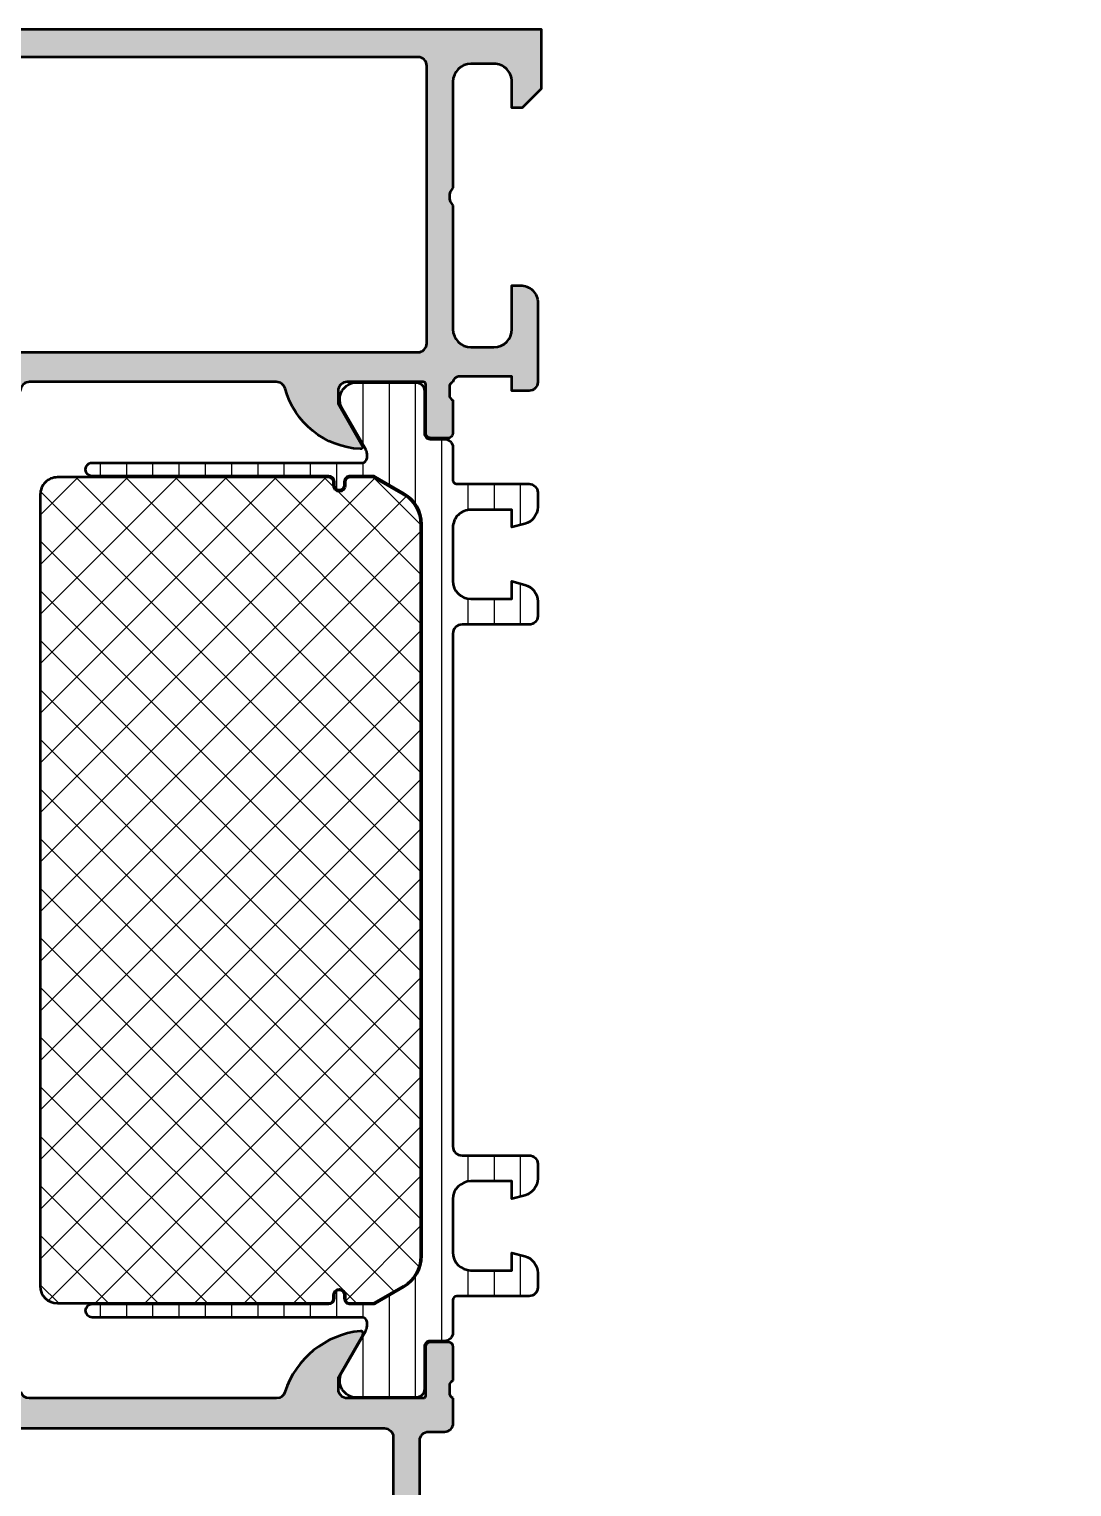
# Model space of a CAD drawing. Extents: x 0 to 104, y -75 to 90.
# Drawn here: x 45 to 104, y 7.5 to 90 of the extents above; entities that cross this region are included whole.
import ezdxf

# ---------------------------------------------------------------- set-up
doc = ezdxf.new("R2010")
doc.units = 0
for name, color, linetype, lineweight in [('0S-Alu contour', 7, 'Continuous', 50), ('0S-Alu hatch', 252, 'Continuous', 25), ('0S-Plastic contour', 254, 'Continuous', 50), ('0S-Plastic hatch', 253, 'Continuous', 25), ('0S-PT contour', 91, 'Continuous', 50), ('0S-PT hatch', 103, 'Continuous', 25)]:
    doc.layers.add(name, color=color, linetype=linetype, lineweight=lineweight)

# ---------------------------------------------------------------- blocks, each defined once
blk = doc.blocks.new('345120__8BE88446_4603_4A81_BF64_F04A07BE40B6_')
at = {"layer": '0S-Alu hatch'}
h = blk.add_hatch(color=256, dxfattribs=at)
edge = h.paths.add_edge_path()
edge.add_line((31.67997099145812, 86.990356104867), (31.67997099581958, 85.50999237061242))
edge.add_line((31.67997099581958, 85.50999237061242), (31.10827968118845, 85.50999237061242))
edge.add_line((31.10827968118845, 85.50999237061242), (30.02001982400351, 86.59825222779739))
edge.add_line((30.02001982400351, 86.59825222779739), (30.02001982400348, 89.97000000000693))
edge.add_line((30.02001982400348, 89.97000000000693), (73.97989012429647, 89.97000000000693))
edge.add_line((73.97989012429647, 89.97000000000693), (73.97989012429646, 86.59825222779735))
edge.add_line((73.97989012429646, 86.59825222779735), (72.89163026711152, 85.50999237061242))
edge.add_line((72.89163026711152, 85.50999237061242), (72.3199389524804, 85.50999237061242))
edge.add_line((72.3199389524804, 85.50999237061242), (72.31993895684182, 86.99035610492602))
edge.add_arc((71.29985255312634, 86.99035610490637), 1.020086403715495, 0, 90.00000000110388)
edge.add_line((71.29985255310669, 88.01044250862186), (69.99993870989258, 88.0104425060701))
edge.add_arc((69.99993871282219, 86.99039773155185), 1.020044774518268, 90.00000016455583, 180)
edge.add_line((68.97989393830392, 86.99039773155069), (68.97989393899283, 80.99793874939924))
edge.add_arc((69.52473327931207, 80.49000000000694), 0.7448836686985161, 137.0074343870427, 222.9925656129047)
edge.add_line((68.97989393899236, 79.9820612506151), (68.97989393780485, 72.99004876280635))
edge.add_arc((69.99994270196756, 72.9900487627875), 1.020048764162709, 180, 269.9999999989416)
edge.add_line((69.99994270194871, 71.96999999862479), (71.29985148293714, 71.96999999618171))
edge.add_arc((71.29985148183727, 72.99008747059112), 1.020087474409422, 270.0000000617766, 360)
edge.add_line((72.3199389562467, 72.9900874706065), (72.31993895245212, 75.47000000015996))
edge.add_line((72.31993895245212, 75.47000000015996), (72.79985148185257, 75.47000000383217))
edge.add_ellipse((72.79985148186188, 74.48991252944738), major_axis=(-0.9800874743847884, 0), ratio=1, start_angle=179.9992228764862, end_angle=270.00000000054416, ccw=False)
edge.add_line((73.77993895615651, 74.48989923616958), (73.7798779177553, 69.98997037782574))
edge.add_ellipse((73.29990865789794, 69.98997688835792), major_axis=(-0.4799692599015117, 0), ratio=1, start_angle=90.00043713352119, end_angle=179.9992228127059, ccw=False)
edge.add_line((73.29991231978464, 69.51000762847039), (72.31987791726523, 69.51000015257155))
edge.add_line((72.31987791726523, 69.51000015257155), (72.31987791726523, 70.30999542237024))
edge.add_line((72.31987791726523, 70.30999542237024), (69.29999066718885, 70.30999542237024))
edge.add_arc((69.29932459226721, 69.99068701525398), 0.3193091018291212, 89.88048161074074, 177.4669829319044)
edge.add_arc((69.07885245584929, 69.72260910771904), 0.2988950563274022, 109.2463596186808, 181.1249503750177)
edge.add_line((68.78001500930621, 69.71674095293399), (68.78001500930621, 69.26354615197259))
edge.add_arc((69.07888310494941, 69.2576860402454), 0.2989255417371355, 178.8767062948884, 250.6862095490474)
edge.add_line((68.98001600930621, 68.97558361752996), (68.98001600930621, 67.11013169971397))
edge.add_ellipse((68.7000160093062, 67.11013169971399), major_axis=(-0.2800000000000153, 0), ratio=1, start_angle=90.0000000000029, end_angle=180, ccw=False)
edge.add_line((68.70001600930621, 66.83013169971397), (67.72004169026347, 66.83013169971397))
edge.add_ellipse((67.72004169026344, 67.11013169971396), major_axis=(-0.2799999999999869, 0), ratio=1, start_angle=0, end_angle=90.0000000000058, ccw=False)
edge.add_line((67.44004169026346, 67.11013169971397), (67.44004169026346, 69.87012969971396))
edge.add_arc((67.30004186360404, 69.87012969971438), 0.1399998266594338, 0, 90.0000993481646)
edge.add_line((67.30004162085098, 70.0101295263736), (63.0000022254179, 70.01012207048461))
edge.add_arc((63.00000312705297, 69.49013495271107), 0.5199871177743064, 90.00009934839142, 180)
edge.add_line((62.48001600927866, 69.49013495271068), (62.48001600930646, 68.78476615347013))
edge.add_line((62.48001600930646, 68.78476615347013), (63.87062401519916, 66.376154523567))
edge.add_ellipse((63.7673257570782, 66.32526302328993), major_axis=(-0.1151541355370016, 0), ratio=1, start_angle=72.49705781586869, end_angle=206.2278826266063, ccw=False)
edge.add_ellipse((63.97793569554371, 70.8766649598084), major_axis=(-4.667671692939323, 0), ratio=1, start_angle=15.502268584955914, end_angle=86.98824850546038, ccw=False)
edge.add_arc((58.97899216622349, 69.49012207031932), 0.5200000000001354, 15.50226858495583, 90)
edge.add_line((58.97899216622349, 70.01012207031945), (45.02391231498487, 70.01012207031945))
edge.add_arc((45.02391231498488, 69.49012207031934), 0.520000000000124, 90.00000000000156, 163.4516360774313)
edge.add_ellipse((39.92092961992364, 71.00638100775052), major_axis=(-4.803483216037511, 0), ratio=1, start_angle=94.13517013455629, end_angle=163.4516360774271, ccw=False)
edge.add_ellipse((40.23549584066783, 66.32769717462214), major_axis=(-0.1167134431258173, 0), ratio=1, start_angle=-24.654444117911908, end_angle=105.8166947497568, ccw=False)
edge.add_line((40.12942197908753, 66.37638355563087), (41.51989775369079, 68.78476615347014))
edge.add_line((41.51989775369079, 68.78476615347014), (41.51989775371861, 69.49013495271149))
edge.add_arc((40.9999106359448, 69.49013495271159), 0.5199871177738089, 0, 90.0017281986327)
edge.add_line((40.99989495170011, 70.01012207024887), (36.69989836752585, 70.00999237054873))
edge.add_arc((36.69990259031192, 69.8699923706124), 0.1400000000000072, 90.00172819871355, 180)
edge.add_line((36.55990259031192, 69.86999237061242), (36.55990259031192, 67.10999437061241))
edge.add_ellipse((36.27990259031191, 67.10999437061243), major_axis=(-0.2800000000000082, 0), ratio=1, start_angle=90.00000000000148, end_angle=180, ccw=False)
edge.add_line((36.27990259031192, 66.82999437061241), (35.29992827126913, 66.82999437061241))
edge.add_ellipse((35.2999282712691, 67.10999437061238), major_axis=(-0.2799999999999727, 0), ratio=1, start_angle=0, end_angle=90.00000000000438, ccw=False)
edge.add_line((35.01992827126913, 67.10999437061238), (35.01992827126911, 68.97544628842836))
edge.add_arc((34.92106117562597, 69.25754871114384), 0.2989255417371608, 289.3137904509396, 361.1232937055175)
edge.add_line((35.21992927126914, 69.26340882287315), (35.21992927126913, 69.71660362383194))
edge.add_arc((34.92109182472629, 69.72247177861905), 0.2988950563272248, 358.875049624586, 430.7529149898744)
edge.add_arc((34.70055755761964, 69.9906246769466), 0.3193713814017359, 2.518832228248066, 90.114343316276)
edge.add_line((34.69992019900538, 70.30999542237024), (31.68003203103475, 70.30999542237024))
edge.add_line((31.68003203103475, 70.30999542237024), (31.68003203103475, 69.51000015257154))
edge.add_line((31.68003203103475, 69.51000015257154), (30.69999762853934, 69.5100076284704))
edge.add_ellipse((30.70000129042349, 69.98997688837935), major_axis=(-0.4799692599229102, 0), ratio=1, start_angle=0.0007771225759825029, end_angle=89.99956286678292, ccw=False)
edge.add_line((30.22003203054473, 69.98997037838893), (30.21997099214344, 74.48989923634588))
edge.add_ellipse((31.20005846637075, 74.48991252951468), major_axis=(-0.9800874743174636, 0), ratio=1, start_angle=-89.99999999553728, end_angle=0.0007771164791279261, ccw=False)
edge.add_line((31.20005846629441, 75.47000000383214), (31.6799709958479, 75.47000000015996))
edge.add_line((31.6799709958479, 75.47000000015996), (31.67997099205328, 72.99008747057579))
edge.add_arc((32.70005846646353, 72.99008747059196), 1.020087474410246, 180, 270.000000000908)
edge.add_line((32.7000584664797, 71.96999999618171), (33.99996102927614, 71.96999999827847))
edge.add_arc((33.99996102627207, 72.99005879773839), 1.020058799459917, 270.0000001687358, 360)
edge.add_line((35.02001982573199, 72.99005879774084), (35.02001982400544, 79.98206125061574))
edge.add_arc((34.47518048368513, 80.49000000000694), 0.744883668698525, 317.007434387161, 402.9925656128923)
edge.add_line((35.02001982400497, 80.99793874939866), (35.02001982511637, 86.99038769659062))
edge.add_arc((33.99996501530372, 86.99038769657905), 1.020054809812648, 0, 90.00000000064973)
edge.add_line((33.99996501529215, 88.0104425063917), (32.6999709958554, 88.01044250488977))
edge.add_arc((32.70005739518345, 86.99035610489655), 1.020086403725315, 90.0048528407379, 180)
edge = h.paths.add_edge_path()
edge.add_arc((37.00003782366018, 87.8899911556237), 0.5000027408751322, 89.9999999999992, 180)
edge.add_line((36.50003508278505, 87.88999115562395), (36.50003508278505, 72.18999968911675))
edge.add_arc((37.00003782366019, 72.18999968911675), 0.5000027408751322, 180, 269.9999999999853)
edge.add_line((37.00003782366006, 71.68999694824161), (66.99987593933707, 71.68999694824161))
edge.add_arc((66.99987593933709, 72.18999968911673), 0.500002740875118, 269.9999999999984, 360)
edge.add_line((67.4998786802122, 72.18999968911673), (67.49987868021219, 87.88999115562395))
edge.add_arc((66.99987593933707, 87.8899911556237), 0.500002740875118, 0, 89.99968592143028)
edge.add_line((66.99987868020467, 88.3899938964913), (37.00003782366019, 88.38999389649884))
at = {"layer": '0S-Alu contour', "color": 7}
for points in [[(31.67997099145812, 86.990356104867), (31.67997099581958, 85.50999237061242), (31.10827968118845, 85.50999237061242), (30.02001982400351, 86.59825222779739), (30.02001982400348, 89.97000000000693), (73.97989012429647, 89.97000000000693), (73.97989012429646, 86.59825222779735), (72.89163026711152, 85.50999237061242), (72.3199389524804, 85.50999237061242), (72.31993895684182, 86.99035610492602)], [(66.99987868020467, 88.3899938964913), (37.00003782366019, 88.38999389649884)], [(33.99996501529215, 88.0104425063917), (32.6999709958554, 88.01044250488977)], [(36.50003508278505, 87.88999115562395), (36.50003508278505, 72.18999968911675)], [(67.4998786802122, 72.18999968911673), (67.49987868021219, 87.88999115562395)], [(71.29985255310669, 88.01044250862186), (69.99993870989258, 88.0104425060701)], [(35.02001982400497, 80.99793874939866), (35.02001982511637, 86.99038769659062)], [(68.97989393830392, 86.99039773155069), (68.97989393899283, 80.99793874939924)], [(35.02001982573199, 72.99005879774084), (35.02001982400544, 79.98206125061574)], [(68.97989393899236, 79.9820612506151), (68.97989393780485, 72.99004876280635)], [(31.20005846629441, 75.47000000383214), (31.6799709958479, 75.47000000015996), (31.67997099205328, 72.99008747057579)], [(72.3199389562467, 72.9900874706065), (72.31993895245212, 75.47000000015996), (72.79985148185257, 75.47000000383217)], [(30.22003203054473, 69.98997037838893), (30.21997099214344, 74.48989923634588)], [(73.77993895615651, 74.48989923616958), (73.7798779177553, 69.98997037782574)], [(32.7000584664797, 71.96999999618171), (33.99996102927614, 71.96999999827847)], [(69.99994270194871, 71.96999999862479), (71.29985148293714, 71.96999999618171)], [(37.00003782366006, 71.68999694824161), (66.99987593933707, 71.68999694824161)], [(34.69992019900538, 70.30999542237024), (31.68003203103475, 70.30999542237024), (31.68003203103475, 69.51000015257154), (30.69999762853934, 69.5100076284704)], [(73.29991231978464, 69.51000762847039), (72.31987791726523, 69.51000015257155), (72.31987791726523, 70.30999542237024), (69.29999066718885, 70.30999542237024)], [(35.21992927126914, 69.26340882287315), (35.21992927126913, 69.71660362383194)], [(36.55990259031192, 69.86999237061242), (36.55990259031192, 67.10999437061241)], [(40.99989495170011, 70.01012207024887), (36.69989836752585, 70.00999237054873)], [(40.12942197908753, 66.37638355563087), (41.51989775369079, 68.78476615347014), (41.51989775371861, 69.49013495271149)], [(58.97899216622349, 70.01012207031945), (45.02391231498487, 70.01012207031945)], [(62.48001600927866, 69.49013495271068), (62.48001600930646, 68.78476615347013), (63.87062401519916, 66.376154523567)], [(67.30004162085098, 70.0101295263736), (63.0000022254179, 70.01012207048461)], [(67.44004169026346, 67.11013169971397), (67.44004169026346, 69.87012969971396)], [(68.78001500930621, 69.71674095293399), (68.78001500930621, 69.26354615197259)], [(35.01992827126913, 67.10999437061238), (35.01992827126911, 68.97544628842836)], [(68.98001600930621, 68.97558361752996), (68.98001600930621, 67.11013169971397)], [(36.27990259031192, 66.82999437061241), (35.29992827126913, 66.82999437061241)], [(68.70001600930621, 66.83013169971397), (67.72004169026347, 66.83013169971397)]]:
    blk.add_lwpolyline(points, dxfattribs=at)
for centre, radius, start, end in [((37.00003782366018, 87.8899911556237), 0.5000027408751322, 89.9999999999992, 180), ((66.99987593933707, 87.8899911556237), 0.500002740875118, 0, 89.99968592143028), ((32.70005739518345, 86.99035610489655), 1.020086403725315, 90.0048528407379, 180), ((33.99996501530372, 86.99038769657905), 1.020054809812648, 0, 90.00000000064973), ((69.99993871282219, 86.99039773155185), 1.020044774518268, 90.00000016455583, 180), ((71.29985255312634, 86.99035610490637), 1.020086403715495, 0, 90.00000000110388), ((34.47518048368513, 80.49000000000694), 0.744883668698525, 317.007434387161, 42.99256561289235), ((69.52473327931207, 80.49000000000694), 0.7448836686985161, 137.0074343870427, 222.9925656129047), ((32.70005846646353, 72.99008747059196), 1.020087474410246, 180, 270.000000000908), ((33.99996102627207, 72.99005879773839), 1.020058799459917, 270.0000001687358, 0), ((69.99994270196756, 72.9900487627875), 1.020048764162709, 180, 269.9999999989416), ((71.29985148183727, 72.99008747059112), 1.020087474409422, 270.0000000617766, 0), ((37.00003782366019, 72.18999968911675), 0.5000027408751322, 180, 269.9999999999853), ((66.99987593933709, 72.18999968911673), 0.500002740875118, 269.9999999999984, 0), ((34.70055755761964, 69.9906246769466), 0.3193713814017359, 2.518832228248066, 90.114343316276), ((69.29932459226721, 69.99068701525398), 0.3193091018291212, 89.88048161074074, 177.4669829319044), ((34.92109182472629, 69.72247177861905), 0.2988950563272248, 358.875049624586, 70.75291498987445), ((36.69990259031192, 69.8699923706124), 0.1400000000000072, 90.00172819871355, 180), ((40.9999106359448, 69.49013495271159), 0.5199871177738089, 0, 90.0017281986327), ((45.02391231498488, 69.49012207031934), 0.520000000000124, 90.00000000000156, 163.4516360774313), ((58.97899216622349, 69.49012207031932), 0.5200000000001354, 15.50226858495583, 90), ((63.00000312705297, 69.49013495271107), 0.5199871177743064, 90.00009934839142, 180), ((67.30004186360404, 69.87012969971438), 0.1399998266594338, 0, 90.0000993481646), ((69.07885245584929, 69.72260910771904), 0.2988950563274022, 109.2463596186808, 181.1249503750177), ((34.92106117562597, 69.25754871114384), 0.2989255417371608, 289.3137904509396, 1.123293705517533), ((69.07888310494941, 69.2576860402454), 0.2989255417371355, 178.8767062948884, 250.6862095490474)]:
    blk.add_arc(centre, radius, start, end, dxfattribs=at)
at = {"layer": '0S-Alu contour', "color": 7, "extrusion": (0, 0, -1)}
for centre, radius, start, end in [((-31.20005846637075, 74.48991252951468), 0.9800874743174636, 359.9992228835209, 89.99999999553734), ((-72.79985148186188, 74.48991252944738), 0.9800874743847884, 89.99999999945584, 180.0007771235139), ((-30.70000129042349, 69.98997688837935), 0.4799692599229102, 270.0004371332171, 359.999222877424), ((-39.92092961992364, 71.00638100775052), 4.803483216037511, 196.548363922573, 265.8648298654437), ((-63.97793569554371, 70.8766649598084), 4.667671692939323, 273.0117514945396, 344.4977314150441), ((-73.29990865789794, 69.98997688835792), 0.4799692599015117, 180.0007771872942, 269.9995628664788), ((-35.2999282712691, 67.10999437061238), 0.2799999999999727, 269.9999999999956, 0), ((-36.27990259031191, 67.10999437061243), 0.2800000000000082, 180, 269.9999999999985), ((-67.72004169026344, 67.11013169971396), 0.2799999999999869, 269.9999999999942, 0), ((-68.7000160093062, 67.11013169971399), 0.2800000000000153, 180, 269.9999999999971), ((-40.23549584066783, 66.32769717462214), 0.1167134431258173, 254.1833052502432, 24.65444411791195), ((-63.7673257570782, 66.32526302328993), 0.1151541355370016, 153.7721173733937, 287.5029421841313)]:
    blk.add_arc(centre, radius, start, end, dxfattribs=at)
blk = doc.blocks.new('441520__92B96739_B850_4C5A_89BF_ACCBEE5A010B_')
at = {"layer": '0S-PT hatch'}
h = blk.add_hatch(dxfattribs=at)
h.set_pattern_fill('ANSI37', color=256, scale=0.625, angle=90, style=0)
h.set_pattern_definition([(135, (0, 0), (-1.403165018917055, -1.403165018917055), []), (225, (0, 0), (1.403165018917055, -1.403165018917055), [])])
edge = h.paths.add_edge_path()
edge.add_line((45.62999312112236, 63.64020331974956), (45.62999312112237, 18.83979668031144))
edge.add_arc((46.59999312112238, 18.83979668031144), 0.9700000000000059, 180, 270)
edge.add_line((46.59999312112238, 17.86979668031143), (61.9563389963665, 17.86979668031144))
edge.add_arc((61.9563389963665, 18.13979668031145), 0.2700000000000102, 270, 360)
edge.add_line((62.22633899636651, 18.13979668031145), (62.22633899636651, 18.34036747559768))
edge.add_ellipse((62.55576820108027, 18.34036747559768), major_axis=(-0.3294292047137546, 0), ratio=1, start_angle=180, end_angle=360, ccw=False)
edge.add_line((62.88519740579403, 18.34036747559769), (62.88519740579403, 18.13979668031145))
edge.add_arc((63.15519740579403, 18.13979668031145), 0.269999999999996, 180, 266.4227319920026)
edge.add_line((63.13835087746046, 17.87032275859897), (64.46500593058283, 17.87032275859896))
edge.add_arc((64.4650059305828, 18.04032275859895), 0.1699999999999875, 270.0000000000048, 300.0000000000056)
edge.add_line((64.55000593058283, 17.89309843995561), (66.1849931211224, 18.8370587345352))
edge.add_arc((65.19999312112239, 20.54312877999052), 1.969999999999985, 300.0000000000007, 360)
edge.add_line((67.16999312112239, 20.54312877999052), (67.16999312112235, 61.93646458067956))
edge.add_arc((65.19999312112236, 61.93646458067957), 1.969999999999984, 0, 60.00000000000079)
edge.add_line((66.18499312112233, 63.64253462613492), (64.55000593058281, 64.58649492071447))
edge.add_arc((64.46500593058285, 64.43927060207118), 0.1699999999999321, 60.00000000000029, 90)
edge.add_line((64.46500593058285, 64.6092706020711), (63.13888848464834, 64.60927060207109))
edge.add_arc((63.15573501298182, 64.3397966803586), 0.2699999999999981, 93.57726800797626, 180)
edge.add_line((62.88573501298182, 64.3397966803586), (62.88573501298182, 64.13922588507242))
edge.add_ellipse((62.55576820108027, 64.1392258850724), major_axis=(-0.3299668119015564, 0), ratio=1, start_angle=0, end_angle=180, ccw=False)
edge.add_line((62.22580138917871, 64.13922588507239), (62.22580138917871, 64.3397966803115))
edge.add_arc((61.95539474978775, 64.33979668031145), 0.2704066393909628, 0, 89.99999999982536)
edge.add_line((61.95539474978858, 64.6102033197024), (46.59999312112532, 64.61020331974952))
edge.add_arc((46.59999312112233, 63.64020331974955), 0.9699999999999633, 89.99999999982373, 180)
at = {"layer": '0S-PT contour', "color": 7}
for points in [[(61.95539474978858, 64.6102033197024), (46.59999312112532, 64.61020331974952)], [(62.22580138917871, 64.13922588507239), (62.22580138917871, 64.3397966803115)], [(62.88573501298182, 64.3397966803586), (62.88573501298182, 64.13922588507242)], [(64.46500593058285, 64.6092706020711), (63.13888848464834, 64.60927060207109)], [(66.18499312112233, 63.64253462613492), (64.55000593058281, 64.58649492071447)], [(45.62999312112236, 63.64020331974956), (45.62999312112237, 18.83979668031144)], [(67.16999312112239, 20.54312877999052), (67.16999312112235, 61.93646458067956)], [(62.22633899636651, 18.13979668031145), (62.22633899636651, 18.34036747559768)], [(62.88519740579403, 18.34036747559769), (62.88519740579403, 18.13979668031145)], [(64.55000593058283, 17.89309843995561), (66.1849931211224, 18.8370587345352)], [(46.59999312112238, 17.86979668031143), (61.9563389963665, 17.86979668031144)], [(63.13835087746046, 17.87032275859897), (64.46500593058283, 17.87032275859896)]]:
    blk.add_lwpolyline(points, dxfattribs=at)
for centre, radius, start, end in [((46.59999312112233, 63.64020331974955), 0.9699999999999633, 89.99999999982373, 180), ((61.95539474978775, 64.33979668031145), 0.2704066393909628, 0, 89.99999999982536), ((63.15573501298182, 64.3397966803586), 0.2699999999999981, 93.57726800797626, 180), ((64.46500593058285, 64.43927060207118), 0.1699999999999321, 60.00000000000029, 90), ((65.19999312112236, 61.93646458067957), 1.969999999999984, 0, 60.00000000000079), ((65.19999312112239, 20.54312877999052), 1.969999999999985, 300.0000000000007, 0), ((46.59999312112238, 18.83979668031144), 0.9700000000000059, 180, 270), ((61.9563389963665, 18.13979668031145), 0.2700000000000102, 270, 0), ((63.15519740579403, 18.13979668031145), 0.269999999999996, 180, 266.4227319920026), ((64.4650059305828, 18.04032275859895), 0.1699999999999875, 270.0000000000048, 300.0000000000056)]:
    blk.add_arc(centre, radius, start, end, dxfattribs=at)
at = {"layer": '0S-PT contour', "color": 7, "extrusion": (0, 0, -1)}
for centre, radius, start, end in [((-62.55576820108027, 64.1392258850724), 0.3299668119015564, 180, 0), ((-62.55576820108027, 18.34036747559768), 0.3294292047137546, 0, 180)]:
    blk.add_arc(centre, radius, start, end, dxfattribs=at)
blk = doc.blocks.new('284599__63B3C718_BB79_49D9_B1F1_64308D986CC8___AC0056DC_8208_4352_A0A4_10C703CA863E_')
at = {"layer": '0S-Plastic hatch'}
h = blk.add_hatch(dxfattribs=at)
h.set_pattern_fill('ANSI31', color=256, scale=0.4680000000000001, angle=45, style=0)
h.set_pattern_definition([(90, (0, 0), (-1.4859, 0), [])])
edge = h.paths.add_edge_path()
edge.add_line((69.19733133368396, 64.23596260850302), (73.29733133368396, 64.23596260850306))
edge.add_ellipse((73.29733133368397, 63.75596260850311), major_axis=(-0.4799999999999471, 0), ratio=1, start_angle=180, end_angle=270.0000000000017, ccw=False)
edge.add_line((73.7773313336839, 63.7559626085031), (73.77733133368389, 62.92521338512875))
edge.add_ellipse((72.79733133368399, 62.92521338512874), major_axis=(-0.9799999999999045, 0), ratio=1, start_angle=105.0000000000083, end_angle=180, ccw=False)
edge.add_line((73.05097399788457, 61.97860607536559), (72.31733133368392, 61.78202711595993))
edge.add_line((72.31733133368392, 61.78202711595993), (72.31733133368392, 62.77596260850301))
edge.add_line((72.31733133368392, 62.77596260850301), (69.99733133368397, 62.77596260850307))
edge.add_arc((69.99733133368395, 61.75596260850306), 1.02000000000001, 89.99999999999841, 180)
edge.add_line((68.97733133368394, 61.75596260850305), (68.9773313336839, 58.75596260850307))
edge.add_arc((69.99733133368392, 58.75596260850308), 1.02000000000001, 180, 270)
edge.add_line((69.99733133368392, 57.73596260850307), (72.31733133368392, 57.73596260850305))
edge.add_line((72.31733133368392, 57.73596260850305), (72.31733133368392, 58.72989810104623))
edge.add_line((72.31733133368392, 58.72989810104623), (73.0509739978844, 58.53331914164073))
edge.add_ellipse((72.797331333684, 57.58671183187746), major_axis=(-0.9799999999999611, 0), ratio=1, start_angle=180, end_angle=255.0000000000037, ccw=False)
edge.add_line((73.77733133368396, 57.58671183187743), (73.77733133368389, 56.75596260850301))
edge.add_ellipse((73.29733133368391, 56.75596260850304), major_axis=(-0.4799999999999756, 0), ratio=1, start_angle=90.00000000000512, end_angle=180, ccw=False)
edge.add_line((73.29733133368396, 56.27596260850307), (69.49733133368392, 56.27596260850303))
edge.add_arc((69.49733133368392, 55.75596260850304), 0.5200000000000032, 90, 180)
edge.add_line((68.9773313336839, 55.75596260850304), (68.9773313336839, 26.75596260845586))
edge.add_arc((69.49733133368389, 26.75596260845586), 0.5199999999999818, 180, 270.0000000000016)
edge.add_line((69.4973313336839, 26.23596260845588), (73.29733133368391, 26.23596260845588))
edge.add_ellipse((73.29733133368391, 25.75596260845591), major_axis=(-0.4799999999999613, 0), ratio=1, start_angle=180, end_angle=270, ccw=False)
edge.add_line((73.77733133368389, 25.75596260845591), (73.7773313336839, 24.9252133850816))
edge.add_ellipse((72.79733133368384, 24.92521338508157), major_axis=(-0.980000000000075, 0), ratio=1, start_angle=104.99999999999369, end_angle=180, ccw=False)
edge.add_line((73.05097399788421, 23.97860607531818), (72.31733133368392, 23.78202711591276))
edge.add_line((72.31733133368392, 23.78202711591276), (72.31733133368392, 24.77596260845586))
edge.add_line((72.31733133368392, 24.77596260845586), (69.99733133368385, 24.77596260845583))
edge.add_arc((69.99733133368389, 23.75596260845588), 1.019999999999942, 90.00000000000239, 180)
edge.add_line((68.97733133368395, 23.75596260845588), (68.9773313336839, 20.75596260845587))
edge.add_arc((69.99733133368392, 20.75596260845587), 1.02000000000001, 180, 270)
edge.add_line((69.99733133368392, 19.73596260845586), (72.31733133368392, 19.73596260845587))
edge.add_line((72.31733133368392, 19.73596260845587), (72.31733133368392, 20.72989810099905))
edge.add_line((72.31733133368392, 20.72989810099905), (73.05097399788444, 20.53331914159347))
edge.add_ellipse((72.7973313336839, 19.58671183183019), major_axis=(-0.9800000000000014, 0), ratio=1, start_angle=180, end_angle=254.9999999999958, ccw=False)
edge.add_line((73.7773313336839, 19.58671183183023), (73.77733133368393, 18.75596260845581))
edge.add_ellipse((73.29733133368396, 18.7559626084558), major_axis=(-0.4799999999999756, 0), ratio=1, start_angle=89.99999999999488, end_angle=180, ccw=False)
edge.add_line((73.29733133368391, 18.27596260845583), (69.19733133368395, 18.27596260845588))
edge.add_arc((69.19733133368395, 18.05596260845585), 0.2200000000000308, 90, 180)
edge.add_line((68.97733133368392, 18.05596260845585), (68.97733133368392, 16.21595692954637))
edge.add_ellipse((68.49733401258622, 16.21595692954638), major_axis=(-0.4799973210976986, 0), ratio=1, start_angle=90, end_angle=180, ccw=False)
edge.add_line((68.49733401258622, 15.73595960844868), (67.68700000034384, 15.73595960845585))
edge.add_arc((67.68700000034374, 15.41595960845575), 0.320000000000098, 89.9999999999822, 180.0079248428868)
edge.add_line((67.36700000340461, 15.41591534778357), (67.36733194615641, 13.01602497540082))
edge.add_ellipse((66.88733597333263, 13.01595858586394), major_axis=(-0.4799959774150445, 0), ratio=1, start_angle=89.99999999639198, end_angle=180.0079247336595, ccw=False)
edge.add_line((66.8873359733024, 12.53596260844889), (63.41222948868864, 12.53596260845585))
edge.add_ellipse((63.55310248456889, 13.5057806831787), major_axis=(-0.9799960709244789, 0), ratio=1, start_angle=-32.754707704895395, end_angle=81.735183874977, ccw=False)
edge.add_line((62.72893111913499, 14.03600125937905), (64.04768719355792, 16.32015409615616))
edge.add_arc((63.59735396815835, 16.58015406942771), 0.5199999999999843, 330.0000034006531, 360.0057438231707)
edge.add_line((64.11735396554539, 16.58020619871404), (64.11733133231779, 16.80598967545658))
edge.add_arc((63.84733133360192, 16.80596260838328), 0.2700000000725833, 0.0057438113683433, 89.99999998807768)
edge.add_line((63.8473313336581, 17.07596260845586), (48.5683448666649, 17.07596260845644))
edge.add_ellipse((48.5683448666649, 17.45522168157291), major_axis=(-0.3792590731164722, 0), ratio=1, start_angle=-90, end_angle=90, ccw=False)
edge.add_line((48.5683448666649, 17.83448075468939), (61.95219535516153, 17.83448075468939))
edge.add_arc((61.95219535516153, 18.15596260845591), 0.321481853766528, 270, 360)
edge.add_line((62.27367720892805, 18.15596260845591), (62.27367720892805, 18.35653340374208))
edge.add_ellipse((62.55310641364181, 18.35653340374209), major_axis=(-0.2794292047137645, 0), ratio=1, start_angle=180, end_angle=360, ccw=False)
edge.add_line((62.83253561835557, 18.35653340374209), (62.83253561835558, 18.15596260845583))
edge.add_arc((63.15253561835551, 18.15596260845584), 0.3199999999999292, 180, 273.2858470668667)
edge.add_line((63.17087719260208, 17.83648868674373), (64.46234414314415, 17.83648868674333))
edge.add_arc((64.46234414314422, 18.05648868674335), 0.2200000000000166, 269.9999999999814, 299.9999999999932)
edge.add_line((64.5723441431442, 17.86596309791074), (66.20733133368388, 18.80992339249038))
edge.add_arc((65.19733133368393, 20.55929470813495), 2.019999999999977, 299.9999999999986, 360)
edge.add_line((67.21733133368392, 20.55929470813495), (67.21733133368393, 61.952630508824))
edge.add_arc((65.19733133368403, 61.95263050882398), 2.019999999999882, 0, 59.99999999999562)
edge.add_line((66.20733133368412, 63.70200182446836), (64.57234414314456, 64.64596211904814))
edge.add_arc((64.46234414314456, 64.45543653021555), 0.2200000000000074, 60.00000000000127, 90.00000000000742)
edge.add_line((64.46234414314453, 64.67543653021555), (63.17087719260428, 64.67543653021542))
edge.add_arc((63.15253561835582, 64.35596260850309), 0.3200000000002611, 86.71415293280022, 180)
edge.add_line((62.83253561835557, 64.35596260850306), (62.83253561835558, 64.15539181321682))
edge.add_ellipse((62.55310641364181, 64.15539181321682), major_axis=(-0.2794292047137716, 0), ratio=1, start_angle=0, end_angle=180, ccw=False)
edge.add_line((62.27367720892804, 64.15539181321682), (62.27367720892804, 64.35596260850296))
edge.add_arc((61.95219535516148, 64.35596260850299), 0.3214818537665636, 0, 89.99999999999874)
edge.add_line((61.95219535516148, 64.67744446226956), (48.56834486666491, 64.67744446226953))
edge.add_ellipse((48.56834486666489, 65.05670353538596), major_axis=(-0.3792590731164296, 0), ratio=1, start_angle=-89.99999999999778, end_angle=90.00000000000222, ccw=False)
edge.add_line((48.56834486666488, 65.4359626085024), (63.84733133365704, 65.43596260850308))
edge.add_arc((63.84733133365703, 65.70596260852054), 0.2700000000174612, 270.0000000000045, 359.9942561767024)
edge.add_line((64.11733133231776, 65.7059355413911), (64.11735396554563, 65.9317190211381))
edge.add_arc((63.59735396815828, 65.93177114753122), 0.5200000000000063, 359.9942564955642, 389.9999965993488)
edge.add_line((64.04768719355786, 66.19177112080278), (62.72893111913482, 68.47592395758005))
edge.add_ellipse((63.55310248456888, 69.00614453378019), major_axis=(-0.979996070924496, 0), ratio=1, start_angle=-81.7351838749737, end_angle=32.75470770488039, ccw=False)
edge.add_line((63.41222948868857, 69.97596260850304), (66.88733597330211, 69.97596260851))
edge.add_ellipse((66.8873359733021, 69.49596663106446), major_axis=(-0.4799959774455403, 0), ratio=1, start_angle=179.9920751942274, end_angle=269.9999999999966, ccw=False)
edge.add_line((67.3673319461563, 69.49590024092339), (67.36700000340456, 67.09600986864618))
edge.add_arc((67.68700000037384, 67.0959656085332), 0.3200000000301581, 179.9920752572343, 269.9999999950205)
edge.add_line((67.68700000034603, 66.77596560850304), (68.49733401258638, 66.7759656085102))
edge.add_ellipse((68.4973340125863, 66.2959682874126), major_axis=(-0.4799973210976134, 0), ratio=1, start_angle=180, end_angle=269.9999999999898, ccw=False)
edge.add_line((68.9773313336839, 66.29596828741253), (68.97733133368392, 64.45596260850304))
edge.add_arc((69.19733133368395, 64.45596260850304), 0.2200000000000273, 180, 270.0000000000037)
at = {"layer": '0S-Plastic contour', "color": 7}
for points in [[(63.41222948868857, 69.97596260850304), (66.88733597330211, 69.97596260851)], [(67.3673319461563, 69.49590024092339), (67.36700000340456, 67.09600986864618)], [(64.04768719355786, 66.19177112080278), (62.72893111913482, 68.47592395758005)], [(67.68700000034603, 66.77596560850304), (68.49733401258638, 66.7759656085102)], [(68.9773313336839, 66.29596828741253), (68.97733133368392, 64.45596260850304)], [(48.56834486666488, 65.4359626085024), (63.84733133365704, 65.43596260850308)], [(64.11733133231776, 65.7059355413911), (64.11735396554563, 65.9317190211381)], [(61.95219535516148, 64.67744446226956), (48.56834486666491, 64.67744446226953)], [(62.27367720892804, 64.15539181321682), (62.27367720892804, 64.35596260850296)], [(62.83253561835557, 64.35596260850306), (62.83253561835558, 64.15539181321682)], [(64.46234414314453, 64.67543653021555), (63.17087719260428, 64.67543653021542)], [(66.20733133368412, 63.70200182446836), (64.57234414314456, 64.64596211904814)], [(69.19733133368396, 64.23596260850302), (73.29733133368396, 64.23596260850306)], [(73.7773313336839, 63.7559626085031), (73.77733133368389, 62.92521338512875)], [(73.05097399788457, 61.97860607536559), (72.31733133368392, 61.78202711595993), (72.31733133368392, 62.77596260850301), (69.99733133368397, 62.77596260850307)], [(67.21733133368392, 20.55929470813495), (67.21733133368393, 61.952630508824)], [(68.97733133368394, 61.75596260850305), (68.9773313336839, 58.75596260850307)], [(69.99733133368392, 57.73596260850307), (72.31733133368392, 57.73596260850305), (72.31733133368392, 58.72989810104623), (73.0509739978844, 58.53331914164073)], [(73.77733133368396, 57.58671183187743), (73.77733133368389, 56.75596260850301)], [(73.29733133368396, 56.27596260850307), (69.49733133368392, 56.27596260850303)], [(68.9773313336839, 55.75596260850304), (68.9773313336839, 26.75596260845586)], [(69.4973313336839, 26.23596260845588), (73.29733133368391, 26.23596260845588)], [(73.77733133368389, 25.75596260845591), (73.7773313336839, 24.9252133850816)], [(73.05097399788421, 23.97860607531818), (72.31733133368392, 23.78202711591276), (72.31733133368392, 24.77596260845586), (69.99733133368385, 24.77596260845583)], [(68.97733133368395, 23.75596260845588), (68.9773313336839, 20.75596260845587)], [(69.99733133368392, 19.73596260845586), (72.31733133368392, 19.73596260845587), (72.31733133368392, 20.72989810099905), (73.05097399788444, 20.53331914159347)], [(73.7773313336839, 19.58671183183023), (73.77733133368393, 18.75596260845581)], [(62.27367720892805, 18.15596260845591), (62.27367720892805, 18.35653340374208)], [(62.83253561835557, 18.35653340374209), (62.83253561835558, 18.15596260845583)], [(64.5723441431442, 17.86596309791074), (66.20733133368388, 18.80992339249038)], [(73.29733133368391, 18.27596260845583), (69.19733133368395, 18.27596260845588)], [(48.5683448666649, 17.83448075468939), (61.95219535516153, 17.83448075468939)], [(63.17087719260208, 17.83648868674373), (64.46234414314415, 17.83648868674333)], [(68.97733133368392, 18.05596260845585), (68.97733133368392, 16.21595692954637)], [(63.8473313336581, 17.07596260845586), (48.5683448666649, 17.07596260845644)], [(64.11735396554539, 16.58020619871404), (64.11733133231779, 16.80598967545658)], [(62.72893111913499, 14.03600125937905), (64.04768719355792, 16.32015409615616)], [(68.49733401258622, 15.73595960844868), (67.68700000034384, 15.73595960845585)], [(67.36700000340461, 15.41591534778357), (67.36733194615641, 13.01602497540082)], [(66.8873359733024, 12.53596260844889), (63.41222948868864, 12.53596260845585)]]:
    blk.add_lwpolyline(points, dxfattribs=at)
at = {"layer": '0S-Plastic contour', "color": 7, "extrusion": (0, 0, -1)}
for centre, radius, start, end in [((-63.55310248456888, 69.00614453378019), 0.979996070924496, 327.2452922951196, 81.73518387497374), ((-66.8873359733021, 69.49596663106446), 0.4799959774455403, 90.0000000000034, 180.0079248057727), ((-68.4973340125863, 66.2959682874126), 0.4799973210976134, 90.00000000001017, 180), ((-48.56834486666489, 65.05670353538596), 0.3792590731164296, 269.9999999999978, 89.99999999999785), ((-62.55310641364181, 64.15539181321682), 0.2794292047137716, 180, 0), ((-73.29733133368397, 63.75596260850311), 0.4799999999999472, 89.99999999999831, 180), ((-72.79733133368399, 62.92521338512874), 0.9799999999999045, 180, 254.9999999999917), ((-72.797331333684, 57.58671183187746), 0.9799999999999611, 104.9999999999963, 180), ((-73.29733133368391, 56.75596260850304), 0.4799999999999756, 180, 269.9999999999949), ((-73.29733133368391, 25.75596260845591), 0.4799999999999614, 90, 180), ((-72.79733133368384, 24.92521338508157), 0.980000000000075, 180, 255.0000000000063), ((-72.7973313336839, 19.58671183183019), 0.9800000000000014, 105.0000000000042, 180), ((-62.55310641364181, 18.35653340374209), 0.2794292047137645, 0, 180), ((-73.29733133368396, 18.7559626084558), 0.4799999999999756, 180, 270.0000000000051), ((-48.5683448666649, 17.45522168157291), 0.3792590731164722, 270, 90), ((-68.49733401258622, 16.21595692954638), 0.4799973210976987, 180, 270), ((-63.55310248456889, 13.5057806831787), 0.9799960709244789, 278.264816125023, 32.75470770489536), ((-66.88733597333263, 13.01595858586394), 0.4799959774150445, 179.9920752663405, 270.000000003608)]:
    blk.add_arc(centre, radius, start, end, dxfattribs=at)
at = {"layer": '0S-Plastic contour', "color": 7}
for centre, radius, start, end in [((67.68700000037384, 67.0959656085332), 0.3200000000301581, 179.9920752572343, 269.9999999950205), ((63.59735396815828, 65.93177114753122), 0.5200000000000063, 359.9942564955642, 29.99999659934879), ((63.84733133365703, 65.70596260852054), 0.2700000000174612, 270.0000000000045, 359.9942561767024), ((61.95219535516148, 64.35596260850299), 0.3214818537665636, 0, 89.99999999999874), ((63.15253561835582, 64.35596260850309), 0.3200000000002611, 86.71415293280022, 180), ((64.46234414314456, 64.45543653021555), 0.2200000000000074, 60.00000000000127, 90.00000000000742), ((69.19733133368395, 64.45596260850304), 0.2200000000000273, 180, 270.0000000000037), ((65.19733133368403, 61.95263050882398), 2.019999999999882, 0, 59.99999999999562), ((69.99733133368395, 61.75596260850306), 1.02000000000001, 89.99999999999841, 180), ((69.99733133368392, 58.75596260850308), 1.02000000000001, 180, 270), ((69.49733133368392, 55.75596260850304), 0.5200000000000032, 90, 180), ((69.49733133368389, 26.75596260845586), 0.5199999999999818, 180, 270.0000000000016), ((69.99733133368389, 23.75596260845588), 1.019999999999942, 90.00000000000239, 180), ((69.99733133368392, 20.75596260845587), 1.02000000000001, 180, 270), ((65.19733133368393, 20.55929470813495), 2.019999999999977, 299.9999999999986, 0), ((61.95219535516153, 18.15596260845591), 0.321481853766528, 270, 0), ((63.15253561835551, 18.15596260845584), 0.3199999999999292, 180, 273.2858470668667), ((69.19733133368395, 18.05596260845585), 0.2200000000000308, 90, 180), ((64.46234414314422, 18.05648868674335), 0.2200000000000166, 269.9999999999814, 299.9999999999932), ((63.84733133360192, 16.80596260838328), 0.2700000000725833, 0.0057438113683433, 89.99999998807768), ((63.59735396815835, 16.58015406942771), 0.5199999999999843, 330.0000034006531, 0.0057438231706752), ((67.68700000034374, 15.41595960845575), 0.320000000000098, 89.9999999999822, 180.0079248428868)]:
    blk.add_arc(centre, radius, start, end, dxfattribs=at)
blk = doc.blocks.new('445370__D223F8AB_FCB7_4964_B992_5D9DCBBB47D7_')
at = {"layer": '0S-Alu hatch'}
h = blk.add_hatch(color=256, dxfattribs=at)
edge = h.paths.add_edge_path()
edge.add_line((36.9, 10.09999999999999), (36.90000000000001, 3.4311192034013))
edge.add_ellipse((35.9, 3.431119203401305), major_axis=(-1.000000000000007, 0), ratio=1, start_angle=94.08561677997528, end_angle=180, ccw=False)
edge.add_line((35.97124704998792, 2.433660503570565), (29.9, 2))
edge.add_line((29.9, 2), (9.100000000000001, 1.999999999999998))
edge.add_ellipse((9.1, 2.499999999999999), major_axis=(-0.5000000000000009, 0), ratio=1, start_angle=0, end_angle=90.0000000000004, ccw=False)
edge.add_line((8.6, 2.5), (8.599999999999998, 3.299999999999999))
edge.add_ellipse((9.099999999999998, 3.299999999999998), major_axis=(-0.5, 0), ratio=1, start_angle=270, end_angle=360, ccw=False)
edge.add_line((9.099999999999998, 3.799999999999998), (9.600000000000001, 3.799999999999998))
edge.add_arc((9.600000000000001, 4.299999999999998), 0.5, 270, 360)
edge.add_line((10.1, 4.300000000000003), (10.1, 4.500000000000006))
edge.add_arc((9.600000000000001, 4.500000000000001), 0.4999999999999983, 0, 90)
edge.add_line((9.600000000000001, 5), (6.800000000000002, 5.000000000000001))
edge.add_arc((6.800000000000002, 4.500000000000001), 0.5000000000000009, 90, 180)
edge.add_line((6.300000000000001, 4.5), (6.300000000000001, 3.999999999999999))
edge.add_line((6.300000000000001, 3.999999999999999), (7.300000000000001, 3.999999999999999))
edge.add_line((7.300000000000001, 3.999999999999999), (7.300000000000001, 2.5))
edge.add_ellipse((6.3, 2.5), major_axis=(-1, 0), ratio=1, start_angle=90, end_angle=180, ccw=False)
edge.add_line((6.3, 1.499999999999999), (2.299999999999999, 1.499999999999999))
edge.add_ellipse((2.3, 2.499999999999999), major_axis=(-1, 0), ratio=1, start_angle=0, end_angle=90, ccw=False)
edge.add_line((1.299999999999999, 2.499999999999999), (1.299999999999999, 3.999999999999998))
edge.add_line((1.299999999999999, 3.999999999999998), (2.299999999999999, 3.999999999999999))
edge.add_line((2.299999999999999, 3.999999999999999), (2.299999999999999, 4.499999999999999))
edge.add_arc((1.799999999999999, 4.499999999999999), 0.5, 0, 90)
edge.add_line((1.799999999999999, 4.999999999999999), (0.4999999999999999, 5))
edge.add_arc((0.4999999999999999, 4.5), 0.5, 90, 180)
edge.add_line((-2e-16, 4.5), (0, 0.5))
edge.add_arc((0.5, 0.5), 0.5, 180, 269.9999999999999)
edge.add_line((0.4999999999999998, 0), (29.5, 0))
edge.add_ellipse((29.5, -0.5000000000000013), major_axis=(-0.5000000000000013, 0), ratio=1, start_angle=180, end_angle=270, ccw=False)
edge.add_line((30, -0.5), (30, -73.5))
edge.add_arc((31.5, -73.5), 1.5, 180, 270)
edge.add_line((31.5, -75), (72.5, -75))
edge.add_arc((72.5, -73.5), 1.5, 270, 360)
edge.add_line((74, -73.5), (74, -0.5))
edge.add_ellipse((74.5, -0.4999999999999949), major_axis=(-0.5, 0), ratio=1, start_angle=270, end_angle=360, ccw=False)
edge.add_line((74.5, 0), (103.5, 0))
edge.add_arc((103.5, 0.5), 0.5, 270, 360)
edge.add_line((104, 0.5), (104, 4.500000000000001))
edge.add_arc((103.5, 4.5), 0.5, 0, 90)
edge.add_line((103.5, 5), (102.2, 5.000000000000006))
edge.add_arc((102.2, 4.50000000000002), 0.4999999999999858, 90.0000000000016, 180)
edge.add_line((101.7, 4.500000000000034), (101.7, 3.999999999999999))
edge.add_line((101.7, 3.999999999999999), (102.7, 3.999999999999998))
edge.add_line((102.7, 3.999999999999998), (102.7, 2.5))
edge.add_ellipse((101.7, 2.499999999999989), major_axis=(-0.9999999999999857, 0), ratio=1, start_angle=89.9999999999992, end_angle=180, ccw=False)
edge.add_line((101.7, 1.499999999999999), (97.70000000000003, 1.499999999999993))
edge.add_ellipse((97.70000000000003, 2.500000000000007), major_axis=(-1.000000000000013, 0), ratio=1, start_angle=0, end_angle=90, ccw=False)
edge.add_line((96.70000000000002, 2.500000000000007), (96.70000000000002, 3.999999999999999))
edge.add_line((96.70000000000002, 3.999999999999999), (97.70000000000002, 3.999999999999999))
edge.add_line((97.70000000000002, 3.999999999999999), (97.69999999999999, 4.499999999999998))
edge.add_arc((97.19999999999997, 4.499999999999998), 0.5, 0, 90)
edge.add_line((97.19999999999997, 4.999999999999998), (94.4, 5.000000000000001))
edge.add_arc((94.40000000000003, 4.499999999999987), 0.5000000000000142, 90.0000000000016, 180)
edge.add_line((93.9, 4.499999999999987), (93.89999999999998, 4.299999999999992))
edge.add_arc((94.4, 4.300000000000006), 0.5000000000000142, 180, 269.9999999999984)
edge.add_line((94.39999999999999, 3.799999999999991), (94.9, 3.799999999999986))
edge.add_ellipse((94.9, 3.299999999999976), major_axis=(-0.5000000000000094, 0), ratio=1, start_angle=180, end_angle=269.9999999999984, ccw=False)
edge.add_line((95.40000000000002, 3.300000000000003), (95.40000000000003, 2.500000000000046))
edge.add_ellipse((94.9, 2.500000000000019), major_axis=(-0.5000000000000142, 0), ratio=1, start_angle=89.9999999999983, end_angle=180, ccw=False)
edge.add_line((94.9, 1.999999999999999), (74.09999999999998, 2.000000000000001))
edge.add_line((74.09999999999998, 2.000000000000001), (68.02875295001212, 2.433660503570555))
edge.add_ellipse((68.10000000000004, 3.431119203401307), major_axis=(-1.000000000000016, 0), ratio=1, start_angle=0, end_angle=85.91438322002472, ccw=False)
edge.add_line((67.10000000000002, 3.431119203401303), (67.1, 10.1))
edge.add_ellipse((67.6, 10.10000000000001), major_axis=(-0.5, 0), ratio=1, start_angle=270, end_angle=360, ccw=False)
edge.add_line((67.6, 10.6), (68.49999999999999, 10.6))
edge.add_arc((68.49999999999997, 11.09999999999999), 0.5, 270.0000000000017, 360)
edge.add_line((68.99999999999997, 11.09999999999998), (69, 12.50000000000003))
edge.add_ellipse((69.07883644654306, 12.76752059199318), major_axis=(-0.278895056327466, 0), ratio=1, start_angle=-1.1645893740912925, end_angle=73.58012358050519, ccw=False)
edge.add_line((68.79999899999999, 12.77318899999152), (68.79999900000001, 13.22678299999145))
edge.add_ellipse((69.07886709564316, 13.2324436594686), major_axis=(-0.2789255417371311, 0), ratio=1, start_angle=-73.57540544464541, end_angle=1.1628700729060029, ccw=False)
edge.add_line((69, 13.49998699999152), (69, 15.37999800000001))
edge.add_arc((68.69999999999999, 15.37999800000001), 0.3000000000000114, 0, 90)
edge.add_line((68.69999999999999, 15.67999800000003), (67.72002568095718, 15.67999800000001))
edge.add_arc((67.7200256809572, 15.37999800000003), 0.2999999999999829, 90.00000000000543, 180)
edge.add_line((67.42002568095722, 15.37999800000003), (67.42002568095722, 12.62000000000003))
edge.add_ellipse((67.30002568095722, 12.62000000000005), major_axis=(-0.1200000000000045, 0), ratio=1, start_angle=90.00000000000682, end_angle=180, ccw=False)
edge.add_line((67.30002568095723, 12.50000000000003), (63.00000000000004, 12.50000000000003))
edge.add_ellipse((63.00000000000004, 13.00000000000002), major_axis=(-0.4999999999999841, 0), ratio=1, start_angle=0, end_angle=90, ccw=False)
edge.add_line((62.50000000000006, 13.00000000000007), (62.50000000000013, 13.70000000000009))
edge.add_line((62.50000000000013, 13.70000000000009), (63.8814954576225, 16.0928203230276))
edge.add_arc((63.76188021535185, 16.16188021535174), 0.1381197846482894, 330.0000000000001, 455.6225775507896)
edge.add_arc((64.23822324117361, 11.3233911381529), 4.999999999999283, 95.62257755079034, 162.2515836439296)
edge.add_ellipse((58.99999999999984, 13.00000000000073), major_axis=(-0.5000000000007006, 0), ratio=1, start_angle=90.0000000000008, end_angle=162.2515836439298, ccw=False)
edge.add_line((58.99999999999984, 12.50000000000003), (45.00000000000016, 12.50000000000003))
edge.add_ellipse((45.00000000000017, 13.00000000000063), major_axis=(-0.500000000000604, 0), ratio=1, start_angle=17.748416356071175, end_angle=89.9999999999983, ccw=False)
edge.add_arc((39.76177675882637, 11.32339113815278), 4.999999999999415, 17.74841635607047, 84.37742244920975)
edge.add_arc((40.23811978464812, 16.16188021535176), 0.1381197846482707, 84.37742244920356, 210.0000000000044)
edge.add_line((40.11850454237748, 16.09282032302761), (41.49999999999987, 13.70000000000009))
edge.add_line((41.49999999999987, 13.70000000000009), (41.49999999999993, 13.00000000000005))
edge.add_ellipse((40.99999999999996, 13.00000000000001), major_axis=(-0.4999999999999716, 0), ratio=1, start_angle=90, end_angle=180, ccw=False)
edge.add_line((40.99999999999996, 12.50000000000003), (36.6999743190428, 12.50000000000003))
edge.add_ellipse((36.6999743190428, 12.62000000000004), major_axis=(-0.1200000000000081, 0), ratio=1, start_angle=0, end_angle=89.9999999999967, ccw=False)
edge.add_line((36.57997431904279, 12.62000000000004), (36.57997431904279, 15.37999800000003))
edge.add_arc((36.27997431904279, 15.37999800000002), 0.3000000000000043, 0, 90)
edge.add_line((36.27997431904279, 15.67999800000003), (35.30000000000001, 15.67999800000003))
edge.add_arc((35.30000000000001, 15.37999800000003), 0.3000000000000043, 89.99999999999864, 180)
edge.add_line((35, 15.37999800000003), (35, 13.49998699999152))
edge.add_ellipse((34.92113290435682, 13.23244365946858), major_axis=(-0.2789255417371599, 0), ratio=1, start_angle=178.8371299271088, end_angle=253.57540544464422, ccw=False)
edge.add_line((35.200001, 13.22678299999149), (35.200001, 12.77318899999151))
edge.add_ellipse((34.92116355345695, 12.76752059199314), major_axis=(-0.2788950563274378, 0), ratio=1, start_angle=106.4198764194935, end_angle=181.1645893740976, ccw=False)
edge.add_line((35, 12.50000000000001), (35, 11.1))
edge.add_arc((35.5, 11.1), 0.5, 180, 270)
edge.add_line((35.5, 10.6), (36.4, 10.59999999999999))
edge.add_ellipse((36.40000000000001, 10.1), major_axis=(-0.4999999999999965, 0), ratio=1, start_angle=180, end_angle=270.0000000000008, ccw=False)
edge = h.paths.add_edge_path()
edge.add_line((65.1, 1.6), (38.9, 1.600000000000001))
edge.add_ellipse((38.9, 2.100000000000001), major_axis=(-0.5, 0), ratio=1, start_angle=0, end_angle=90, ccw=False)
edge.add_line((38.4, 2.100000000000001), (38.40000000000001, 10.3))
edge.add_ellipse((38.9, 10.3), major_axis=(-0.5, 0), ratio=1, start_angle=270, end_angle=360, ccw=False)
edge.add_line((38.9, 10.8), (65.1, 10.8))
edge.add_ellipse((65.1, 10.3), major_axis=(-0.5, 0), ratio=1, start_angle=180, end_angle=270, ccw=False)
edge.add_line((65.6, 10.3), (65.6, 2.100000000000001))
edge.add_ellipse((65.1, 2.1), major_axis=(-0.5, 0), ratio=1, start_angle=90, end_angle=180, ccw=False)
edge = h.paths.add_edge_path()
edge.add_line((32, -71.5), (32, -0.5))
edge.add_ellipse((32.5, -0.5), major_axis=(-0.5, 0), ratio=1, start_angle=270, end_angle=360, ccw=False)
edge.add_line((32.5, -1e-16), (71.5, 0))
edge.add_ellipse((71.5, -0.5), major_axis=(-0.5, 0), ratio=1, start_angle=180, end_angle=270, ccw=False)
edge.add_line((72, -0.5), (72, -71.5))
edge.add_ellipse((71.5, -71.5), major_axis=(-0.5, 0), ratio=1, start_angle=90, end_angle=180, ccw=False)
edge.add_line((71.5, -72), (32.5, -72))
edge.add_ellipse((32.5, -71.5), major_axis=(-0.5, 0), ratio=1, start_angle=0, end_angle=90, ccw=False)
at = {"layer": '0S-Alu contour', "color": 7}
for points in [[(62.50000000000006, 13.00000000000007), (62.50000000000013, 13.70000000000009), (63.8814954576225, 16.0928203230276)], [(68.69999999999999, 15.67999800000003), (67.72002568095718, 15.67999800000001)], [(67.42002568095722, 15.37999800000003), (67.42002568095722, 12.62000000000003)], [(69, 13.49998699999152), (69, 15.37999800000001)], [(68.79999899999999, 12.77318899999152), (68.79999900000001, 13.22678299999145)], [(58.99999999999984, 12.50000000000003), (45.00000000000016, 12.50000000000003)], [(67.30002568095723, 12.50000000000003), (63.00000000000004, 12.50000000000003)], [(68.99999999999997, 11.09999999999998), (69, 12.50000000000003)], [(38.9, 10.8), (65.1, 10.8)], [(65.6, 10.3), (65.6, 2.1)], [(67.10000000000002, 3.431119203401303), (67.1, 10.1)], [(67.6, 10.6), (68.49999999999999, 10.6)]]:
    blk.add_lwpolyline(points, dxfattribs=at)
for centre, radius, start, end in [((64.23822324117361, 11.3233911381529), 4.999999999999283, 95.62257755079034, 162.2515836439296), ((63.76188021535185, 16.16188021535174), 0.1381197846482894, 330.0000000000001, 95.62257755078969), ((67.7200256809572, 15.37999800000003), 0.2999999999999829, 90.00000000000543, 180), ((68.69999999999999, 15.37999800000001), 0.3000000000000114, 0, 90), ((68.49999999999997, 11.09999999999999), 0.5, 270.0000000000017, 0)]:
    blk.add_arc(centre, radius, start, end, dxfattribs=at)
at = {"layer": '0S-Alu contour', "color": 7, "extrusion": (0, 0, -1)}
for centre, radius, start, end in [((-69.07886709564316, 13.2324436594686), 0.2789255417371311, 358.837129927094, 73.57540544464541), ((-45.00000000000017, 13.00000000000063), 0.500000000000604, 270.0000000000017, 342.2515836439288), ((-58.99999999999984, 13.00000000000073), 0.5000000000007006, 197.7484163560702, 269.9999999999992), ((-63.00000000000004, 13.00000000000002), 0.4999999999999841, 270, 0), ((-67.30002568095722, 12.62000000000005), 0.1200000000000045, 180, 269.9999999999932), ((-69.07883644654306, 12.76752059199318), 0.278895056327466, 286.4198764194948, 1.16458937409129), ((-65.1, 10.3), 0.5, 90, 180), ((-67.6, 10.10000000000001), 0.5, 0, 90)]:
    blk.add_arc(centre, radius, start, end, dxfattribs=at)
blk = doc.blocks.new('441520__4EAD416B_A84A_42EA_8555_627950D1C300_')
at = {"layer": '0S-Alu contour', "color": 7}
for name in ['345120__8BE88446_4603_4A81_BF64_F04A07BE40B6_', '445370__D223F8AB_FCB7_4964_B992_5D9DCBBB47D7_']:
    blk.add_blockref(name, (0, 0), dxfattribs=at)
at = {"layer": '0S-Plastic contour', "color": 7}
blk.add_blockref('284599__63B3C718_BB79_49D9_B1F1_64308D986CC8___AC0056DC_8208_4352_A0A4_10C703CA863E_', (0, 0), dxfattribs=at)
at = {"layer": '0S-PT contour', "color": 7}
blk.add_blockref('441520__92B96739_B850_4C5A_89BF_ACCBEE5A010B_', (0, 0), dxfattribs=at)

msp = doc.modelspace()

# ---------------------------------------------------------------- block references
at = {"layer": '0S-Alu contour', "color": 7}
msp.add_blockref('441520__4EAD416B_A84A_42EA_8555_627950D1C300_', (0, 0), dxfattribs=at)

doc.saveas('drawing.dxf')
